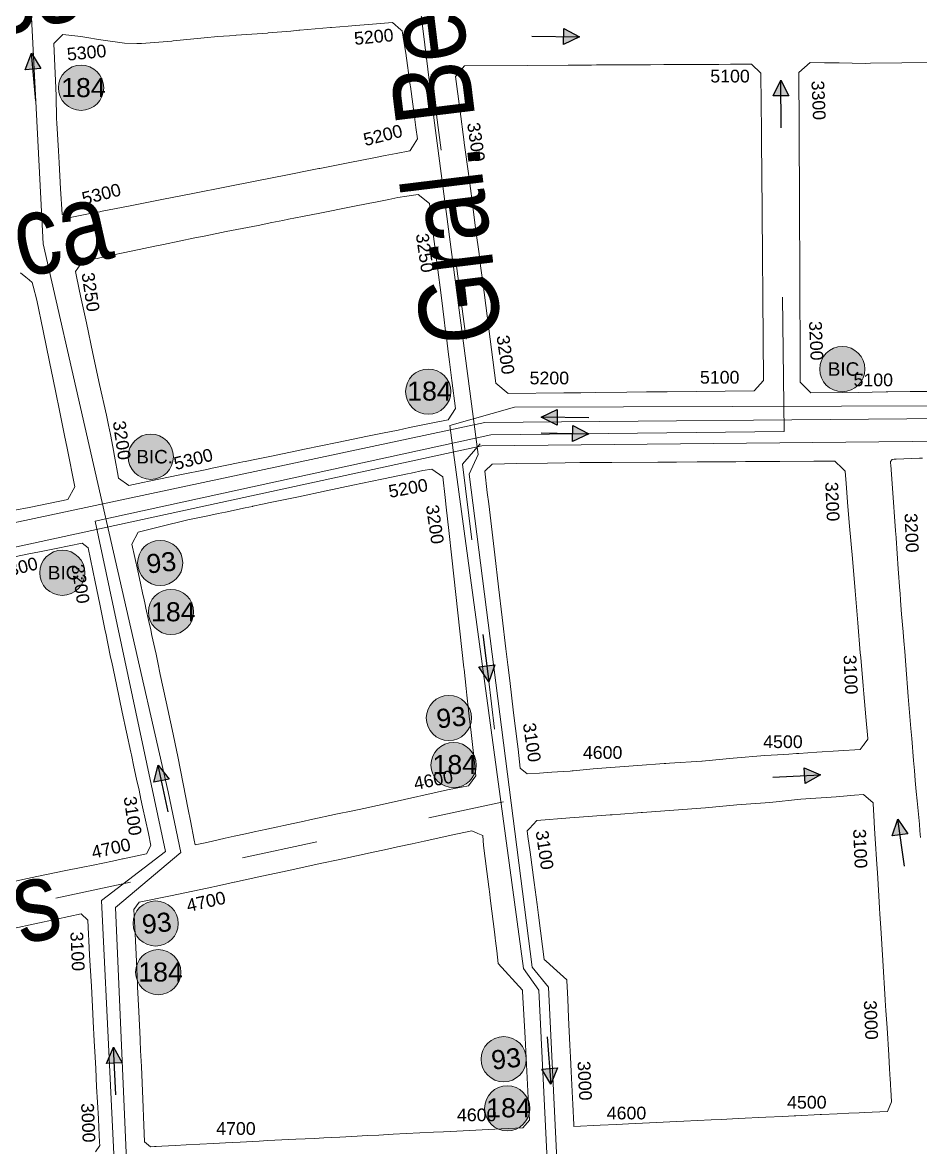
# Model space of a CAD drawing. Header units: millimetres. Extents: x 11558 to 23675, y 49449 to 61482.
# Drawn here: x 15975.8 to 16258.3, y 56756 to 57110 of the extents above; entities that cross this region are included whole.
import ezdxf

# ---------------------------------------------------------------- set-up
doc = ezdxf.new("R2010")
doc.units = ezdxf.units.MM
doc.linetypes.add('ACAD_ISO03W100', pattern=[30, 12, -18])
for name, color, linetype in [('0. plano base - nombres calles', 22, 'Continuous'), ('0. Plano Base - PLANO', 254, 'Continuous'), ('0. Plano base - sentido calles', 253, 'Continuous'), ('0.BARRIOS - DIVISIÓN', 12, 'ACAD_ISO03W100'), ('7. puesta en valor CC la lucila', 212, 'Continuous'), ('numeración', 7, 'Continuous')]:
    doc.layers.add(name, color=color, linetype=linetype)
for name, color, linetype, true_color in [('Linea 184 IDA', 7, 'Continuous', 0x3d3d3d), ('Linea 184 REGRESO', 7, 'Continuous', 0x18f75b), ('Linea 93 IDA', 7, 'Continuous', 0x0f8a48), ('Linea 93 VUELTA', 7, 'Continuous', 0xfecc66)]:
    doc.layers.add(name, color=color, linetype=linetype, true_color=true_color)
doc.layers.add('Linea Bicentenario Nueva', color=7, linetype='Continuous', true_color=0x0000cc, transparency=0.05)
doc.layers.get('7. puesta en valor CC la lucila').off()
doc.styles.get("Standard").update_dxf_attribs({"font": 'arial.ttf'})

# ---------------------------------------------------------------- blocks, each defined once
blk = doc.blocks.new('MANZANAS')
at = {"layer": '0. Plano Base - PLANO', "color": 0, "linetype": 'Continuous', "lineweight": 5}
for points in [[(5635312.64, 6179222.5), (5635308.73, 6179220.4), (5635307.48, 6179219.73), (5635306.61, 6179219.26), (5635300.45, 6179215.95), (5635300.01, 6179215.72), (5635292.17, 6179211.51), (5635279.08, 6179204.48), (5635277.92, 6179204.87), (5635274.58, 6179205.97), (5635270.5, 6179213.75), (5635270.33, 6179214.06), (5635269.32, 6179215.99), (5635269.04, 6179216.51), (5635266.52, 6179221.31), (5635265.93, 6179222.45), (5635264.95, 6179224.31), (5635264.92, 6179224.37), (5635264.72, 6179224.75), (5635262.3, 6179229.35), (5635260.08, 6179233.59), (5635257.89, 6179237.74), (5635257.75, 6179238.01), (5635255.91, 6179241.51), (5635251.79, 6179249.36), (5635251.75, 6179249.44), (5635246.76, 6179258.95), (5635246.33, 6179259.76), (5635244.47, 6179263.3), (5635244, 6179264.2), (5635242, 6179268.01), (5635239.21, 6179273.32), (5635237.29, 6179276.97), (5635229.28, 6179292.22), (5635230.93, 6179296.69), (5635234.99, 6179298.71), (5635239.1, 6179300.76), (5635246.43, 6179304.43), (5635247.89, 6179305.21), (5635256.56, 6179309.88), (5635264.84, 6179314.33)], [(5635374.23, 6179096.27), (5635373.09, 6179098.03), (5635372.01, 6179099.79), (5635367.93, 6179106.04), (5635366.28, 6179108.51), (5635364.5, 6179111.39), (5635362.79, 6179114.05), (5635361.07, 6179116.75), (5635357.4, 6179122.6), (5635355.73, 6179125.26), (5635350.34, 6179133.87), (5635345.09, 6179142.24), (5635342.78, 6179145.94), (5635341.02, 6179148.73), (5635339.53, 6179151.1), (5635339.47, 6179151.18), (5635336.54, 6179155.88), (5635334.26, 6179159.53), (5635333.04, 6179161.5), (5635332.66, 6179162.13), (5635329.01, 6179168.07), (5635323.95, 6179176.29), (5635323.85, 6179176.48), (5635322.71, 6179178.3), (5635315.7, 6179189.7), (5635311.85, 6179195.96), (5635311.56, 6179196.42), (5635311.25, 6179196.94), (5635311.47, 6179197.77), (5635311.96, 6179198.06), (5635312.48, 6179198.35), (5635318.89, 6179202.03), (5635319.7, 6179202.49)], [(5635041.06, 6179123.47), (5635043.15, 6179123.01), (5635044.42, 6179122.73), (5635045.73, 6179122.44), (5635046.55, 6179121.54), (5635049.55, 6179118.19), (5635055.77, 6179110.5), (5635062.04, 6179102.76), (5635065.61, 6179098.35), (5635068.2, 6179095.15), (5635071.87, 6179090.61), (5635074.56, 6179087.29), (5635076.91, 6179084.38), (5635079.47, 6179081.22), (5635087.29, 6179071.56), (5635087.11, 6179066.98), (5635080.34, 6179061.5), (5635077.46, 6179059.17), (5635073.93, 6179056.31)], [(5635076.55, 6179040), (5635083.72, 6179045.83), (5635086.78, 6179048.26), (5635089.7, 6179050.62), (5635090.96, 6179051.64), (5635097.47, 6179056.89), (5635099.86, 6179056.43), (5635106.76, 6179047.93), (5635111.23, 6179042.4), (5635116.64, 6179035.73), (5635117.11, 6179035.15), (5635119.19, 6179032.58), (5635121.96, 6179029.17), (5635122.97, 6179027.94), (5635127.53, 6179022.42), (5635133.19, 6179015.44), (5635141.34, 6179005.58), (5635141.94, 6179004.87), (5635144.39, 6179001.9), (5635146.92, 6178998.85), (5635149.18, 6178996.12), (5635151.04, 6178993.87), (5635152.56, 6178992.03), (5635158.06, 6178985.4), (5635160.55, 6178982.39), (5635160.51, 6178979.41), (5635154.71, 6178974.65), (5635154.53, 6178974.51), (5635152.03, 6178972.47), (5635147.22, 6178968.57), (5635144.65, 6178966.48), (5635139.98, 6178962.69), (5635133.18, 6178957.16), (5635126.63, 6178951.79)], [(5635134.14, 6178939.21), (5635144.84, 6178948.13), (5635150.96, 6178953.18), (5635153.74, 6178952.43), (5635159.31, 6178942.95), (5635161.06, 6178939.98), (5635164.32, 6178934.45), (5635168.7, 6178927), (5635169.94, 6178924.89), (5635173.07, 6178919.59), (5635175.64, 6178915.22), (5635177.47, 6178912.18), (5635180.39, 6178907.14), (5635182.87, 6178902.93), (5635185.51, 6178898.45), (5635186.9, 6178896.08), (5635189.22, 6178892.15), (5635189.77, 6178891.2), (5635189.46, 6178888.8)]]:
    blk.add_lwpolyline(points, dxfattribs=at)
for points in [[(5635210.16, 6179168.68), (5635194.66, 6179160.39), (5635189.68, 6179161.54), (5635171.44, 6179187.84), (5635168.47, 6179192.08), (5635166.27, 6179195.23), (5635162.09, 6179201.19), (5635156.66, 6179208.96), (5635152.05, 6179215.54), (5635146.07, 6179224.09), (5635145.97, 6179224.24), (5635139.86, 6179232.96), (5635134.01, 6179241.33), (5635134.89, 6179245.65), (5635152.55, 6179254.94), (5635163.82, 6179260.87), (5635166.7, 6179262.38), (5635170.29, 6179264.27), (5635171.71, 6179265.02), (5635175.57, 6179267.05), (5635176.28, 6179267.42), (5635177.98, 6179268.32), (5635179.21, 6179268.96), (5635179.31, 6179269.02), (5635186.75, 6179272.93), (5635190.42, 6179274.87), (5635193.46, 6179276.46), (5635194.51, 6179277.01), (5635194.64, 6179277.08), (5635195.03, 6179277.29), (5635201.46, 6179280.67), (5635201.99, 6179280.95), (5635205.77, 6179282.94), (5635208.95, 6179284.61), (5635209.88, 6179285.1), (5635214.81, 6179287.69), (5635218.75, 6179286.57), (5635223.27, 6179278.07), (5635225.16, 6179274.52), (5635225.36, 6179274.15), (5635226.15, 6179272.66), (5635227.76, 6179269.62), (5635229.24, 6179266.84), (5635233.32, 6179259.17), (5635264.12, 6179201.11), (5635262.92, 6179196.89), (5635238.84, 6179184.01), (5635233.33, 6179181.07), (5635233.05, 6179180.92), (5635227.58, 6179177.99), (5635218.9, 6179173.35), (5635214.85, 6179171.18), (5635214.28, 6179170.88)], [(5635051.43, 6179149.69), (5635046.47, 6179145.73), (5635044.13, 6179145.78), (5635040.03, 6179152.69), (5635035.87, 6179159.71), (5635033.92, 6179163), (5635029.47, 6179170.44), (5635028.67, 6179171.77), (5635025.38, 6179177.99), (5635024.06, 6179180.22), (5635021.78, 6179184.08), (5635017.05, 6179192.35), (5635018.25, 6179196.12), (5635023.59, 6179198.14), (5635025.4, 6179198.73), (5635028.92, 6179199.88), (5635030.38, 6179200.36), (5635036.77, 6179202.63), (5635040.24, 6179204.31), (5635041.08, 6179204.72), (5635041.55, 6179205.02), (5635049.68, 6179210.11), (5635050.01, 6179210.33), (5635058.21, 6179215.64), (5635061.88, 6179218.02), (5635066.5, 6179220.87), (5635066.74, 6179221.02), (5635075.2, 6179226.22), (5635075.37, 6179226.33), (5635081.45, 6179230.09), (5635083.56, 6179231.56), (5635083.77, 6179231.7), (5635092.01, 6179236.9), (5635092.28, 6179237.07), (5635096.73, 6179239.88), (5635098.62, 6179241.07), (5635102.2, 6179243.25), (5635108.6, 6179247.26), (5635111.99, 6179246.46), (5635112.46, 6179246.35), (5635114.86, 6179243.13), (5635116.71, 6179240.65), (5635122.54, 6179232.38), (5635122.84, 6179231.96), (5635128.36, 6179224.13), (5635130.3, 6179221.38), (5635132.39, 6179218.42), (5635132.3, 6179217.41), (5635132.13, 6179215.46), (5635132.01, 6179214.12), (5635132, 6179213.98), (5635128.6, 6179211.27), (5635125.8, 6179209.04), (5635122.98, 6179206.79), (5635116.97, 6179201.99), (5635109.47, 6179196), (5635109.17, 6179195.77), (5635107.53, 6179194.46), (5635101.34, 6179189.51), (5635093.67, 6179183.39), (5635085.66, 6179177.01), (5635078.02, 6179170.91), (5635069.85, 6179164.39), (5635061.95, 6179158.09), (5635054.48, 6179152.12), (5635054.27, 6179151.96)], [(5635105.57, 6179082.58), (5635102.15, 6179079.8), (5635098.14, 6179080.32), (5635097.05, 6179081.75), (5635094.6, 6179084.89), (5635092.04, 6179088.21), (5635089.64, 6179091.28), (5635087.67, 6179093.65), (5635085.65, 6179096.17), (5635079.31, 6179103.68), (5635072.98, 6179111.36), (5635066.68, 6179119), (5635061.79, 6179124.94), (5635060.19, 6179126.87), (5635056.15, 6179131.78), (5635056.67, 6179135.57), (5635059.23, 6179137.68), (5635060.31, 6179138.56), (5635062.05, 6179139.99), (5635063.19, 6179140.93), (5635066.4, 6179143.56), (5635069.16, 6179145.84), (5635074.64, 6179150.33), (5635076.81, 6179152.11), (5635084.63, 6179158.47), (5635086.97, 6179160.34), (5635091.32, 6179163.82), (5635092.5, 6179164.77), (5635097.83, 6179169.03), (5635100.45, 6179171.13), (5635103.94, 6179173.93), (5635106.63, 6179176.08), (5635108.05, 6179177.22), (5635111.58, 6179180.04), (5635115.92, 6179183.52), (5635123.73, 6179189.77), (5635128.47, 6179193.57), (5635129.84, 6179194.66), (5635133.17, 6179197.33), (5635135.49, 6179199.19), (5635137.79, 6179200.89), (5635140.65, 6179203.01), (5635145.1, 6179202.1), (5635149.22, 6179196.16), (5635154.75, 6179188.18), (5635155.72, 6179186.77), (5635160.31, 6179180.15), (5635162.16, 6179177.47), (5635166.15, 6179171.71), (5635167.68, 6179169.5), (5635169.78, 6179166.46), (5635171.93, 6179163.36), (5635173.69, 6179160.81), (5635175.61, 6179158.04), (5635177.07, 6179155.93), (5635182.16, 6179148.58), (5635181.77, 6179144.46), (5635177.09, 6179140.66), (5635172.1, 6179136.61), (5635169.25, 6179134.29), (5635165.32, 6179131.1), (5635161.63, 6179128.11), (5635154.05, 6179121.95), (5635145.95, 6179115.37), (5635143.59, 6179113.45), (5635137.71, 6179108.68), (5635137.26, 6179108.32), (5635133.91, 6179105.59), (5635131.09, 6179103.3), (5635130.56, 6179102.87), (5635129.8, 6179102.25), (5635122.88, 6179096.64), (5635121.56, 6179095.56), (5635114.8, 6179090.07), (5635107.17, 6179083.87)], [(5635258.53, 6179059), (5635255.21, 6179056.99), (5635252.4, 6179057.61), (5635249.04, 6179062.53), (5635248.15, 6179063.84), (5635242.53, 6179072.09), (5635236.76, 6179080.56), (5635233.98, 6179084.63), (5635231.11, 6179088.83), (5635225.51, 6179097.04), (5635220.07, 6179105.03), (5635214.33, 6179113.46), (5635205.26, 6179126.77), (5635203.19, 6179129.8), (5635199.39, 6179135.38), (5635200.43, 6179138.42), (5635207.3, 6179142.14), (5635215.78, 6179146.73), (5635220.62, 6179149.35), (5635224.76, 6179151.55), (5635233.6, 6179156.23), (5635246.45, 6179163), (5635251.59, 6179165.71), (5635257.32, 6179168.73), (5635260.04, 6179170.16), (5635268.17, 6179174.44), (5635270.78, 6179175.82), (5635276.06, 6179178.6), (5635280.33, 6179180.85), (5635289.86, 6179185.87), (5635295.7, 6179188.95), (5635298.87, 6179187.96), (5635299.98, 6179187.61), (5635302.06, 6179184.32), (5635305.95, 6179178.15), (5635309.23, 6179172.95), (5635314.71, 6179164.27), (5635320.11, 6179155.68), (5635325.55, 6179147.1), (5635330.61, 6179139.09), (5635331.41, 6179137.82), (5635336.17, 6179130.26), (5635337.52, 6179128.15), (5635341.46, 6179122.02), (5635345.17, 6179116.27), (5635345.25, 6179116.15), (5635345.23, 6179116.05), (5635344.92, 6179114.18), (5635344.85, 6179113.77), (5635344.82, 6179113.6), (5635344.57, 6179112.09), (5635332.92, 6179105.05), (5635328.05, 6179102.1), (5635327.4, 6179101.72), (5635325.35, 6179100.47), (5635323.98, 6179099.65), (5635318.86, 6179096.55), (5635310.4, 6179091.24), (5635302.12, 6179085.93), (5635302.03, 6179085.87), (5635293.4, 6179080.62), (5635292.34, 6179079.97), (5635291.94, 6179079.72), (5635284.9, 6179075.35), (5635276.35, 6179070.1), (5635272.85, 6179067.91), (5635267.52, 6179064.48), (5635267.29, 6179064.34), (5635266.8, 6179064.03), (5635264.83, 6179062.84), (5635261.81, 6179061)], [(5635175.66, 6178991.39), (5635172.82, 6178989), (5635171.84, 6178990.23), (5635168, 6178995.03), (5635165.72, 6178997.89), (5635160.57, 6179004.33), (5635155.1, 6179011.19), (5635149.66, 6179017.85), (5635143.87, 6179024.76), (5635138.3, 6179031.48), (5635135.87, 6179034.51), (5635134.23, 6179036.56), (5635133.05, 6179037.97), (5635130.35, 6179041.19), (5635129.16, 6179042.61), (5635127.45, 6179044.66), (5635124.66, 6179048), (5635123.97, 6179048.83), (5635122.65, 6179050.41), (5635121.91, 6179051.31), (5635119.56, 6179054.13), (5635117.01, 6179057.19), (5635111.46, 6179063.81), (5635111.48, 6179068.09), (5635116.65, 6179072.63), (5635123.63, 6179078.7), (5635128.54, 6179082.72), (5635131.11, 6179084.82), (5635132.93, 6179086.32), (5635137.85, 6179090.35), (5635139.64, 6179091.81), (5635139.79, 6179091.94), (5635142.16, 6179093.88), (5635144.08, 6179095.45), (5635150.66, 6179100.85), (5635151.13, 6179101.23), (5635157.96, 6179106.82), (5635164.65, 6179112.31), (5635171.83, 6179118.19), (5635172.28, 6179118.56), (5635178.2, 6179123.41), (5635179.14, 6179124.18), (5635182.03, 6179126.55), (5635184.37, 6179128.21), (5635188.52, 6179127.67), (5635192.14, 6179122.25), (5635193.82, 6179119.75), (5635197.94, 6179113.59), (5635202.78, 6179106.35), (5635212.42, 6179091.94), (5635222.12, 6179077.44), (5635222.39, 6179077.03), (5635225.79, 6179071.96), (5635226.97, 6179070.19), (5635229.52, 6179066.38), (5635229.62, 6179066.23), (5635231.64, 6179063.21), (5635233.01, 6179061.16), (5635235.64, 6179057.24), (5635237.23, 6179054.85), (5635237.72, 6179054.12), (5635241.12, 6179049.04), (5635240.53, 6179045.16), (5635235.23, 6179040.92), (5635221.35, 6179029.27), (5635214.59, 6179023.67), (5635211.87, 6179021.43), (5635211.4, 6179021.04), (5635208.07, 6179018.29), (5635201.16, 6179012.61), (5635199.76, 6179011.45), (5635194.68, 6179007.27), (5635193.22, 6179006.06), (5635190.5, 6179003.82), (5635187.34, 6179001.2), (5635185.18, 6178999.38), (5635182.46, 6178997.1), (5635180.21, 6178995.21)], [(5635326.51, 6178969.5), (5635319.36, 6178965.29), (5635319.1, 6178965.74), (5635315.85, 6178971.32), (5635314.86, 6178973.02), (5635310.67, 6178980.22), (5635308.37, 6178984.17), (5635306.47, 6178987.42), (5635302.11, 6178994.93), (5635299.18, 6178999.97), (5635297.2, 6179003.36), (5635296.28, 6179004.95), (5635296.12, 6179005.22), (5635292.08, 6179006.25), (5635287.64, 6179007.37), (5635286.85, 6179007.58), (5635284.48, 6179011.04), (5635278.81, 6179019.14), (5635276.89, 6179021.88), (5635272.83, 6179027.67), (5635267.31, 6179035.55), (5635264.48, 6179039.55), (5635263.43, 6179041.04), (5635263.71, 6179042.09), (5635264.57, 6179045.38), (5635273.43, 6179050.85), (5635276, 6179052.44), (5635284.29, 6179057.58), (5635284.78, 6179057.88), (5635287.03, 6179059.27), (5635291.61, 6179062.1), (5635292.62, 6179062.73), (5635293, 6179062.97), (5635301.4, 6179068.16), (5635309.84, 6179073.38), (5635318.21, 6179078.72), (5635327.07, 6179084.19), (5635335.3, 6179089.59), (5635344.7, 6179095.4), (5635347.65, 6179097.23), (5635349.68, 6179098.49), (5635352.03, 6179099.94), (5635355.92, 6179099.04), (5635356.07, 6179098.78), (5635357.98, 6179095.61), (5635360.06, 6179092.15), (5635361.74, 6179089.36), (5635365.88, 6179082.46), (5635367.28, 6179080.14), (5635371.04, 6179073.88), (5635373.04, 6179070.57), (5635373.98, 6179069), (5635376.21, 6179065.28), (5635381.54, 6179056.41), (5635387.92, 6179045.81), (5635388.9, 6179044.18), (5635389.63, 6179042.97), (5635392.49, 6179038.2), (5635396.89, 6179030.89), (5635399.13, 6179027.17), (5635400.85, 6179024.29), (5635401.47, 6179023.26), (5635401.82, 6179022.69), (5635402.51, 6179021.55), (5635404.49, 6179018.25), (5635404.75, 6179014.97), (5635398.48, 6179011.32), (5635397.02, 6179010.48), (5635394.23, 6179008.85), (5635391.07, 6179007.01), (5635386.75, 6179004.5), (5635386.45, 6179004.33), (5635379.77, 6179000.44), (5635379.36, 6179000.2), (5635376.2, 6178998.36), (5635371.64, 6178995.7), (5635364.07, 6178991.3), (5635359.43, 6178988.6), (5635356.71, 6178987.02), (5635349.29, 6178982.73), (5635347.31, 6178981.55), (5635341.89, 6178978.4), (5635334.26, 6178973.96), (5635331, 6178972.06)], [(5635205.24, 6178898.89), (5635204.09, 6178898.21), (5635201.75, 6178898.77), (5635197.85, 6178905.52), (5635196.34, 6178908.13), (5635195.06, 6178910.35), (5635189.92, 6178919.33), (5635187.38, 6178923.63), (5635185.77, 6178926.42), (5635185.57, 6178926.76), (5635181.2, 6178934.28), (5635177.35, 6178940.97), (5635176.84, 6178941.96), (5635172.18, 6178949.83), (5635170.04, 6178953.49), (5635167.92, 6178957.13), (5635165.03, 6178962.09), (5635165.43, 6178964.89), (5635173.32, 6178971.15), (5635182.44, 6178978.71), (5635185.47, 6178981.22), (5635189.06, 6178984.2), (5635189.17, 6178984.29), (5635195.96, 6178989.92), (5635202.62, 6178995.44), (5635209.63, 6179001.25), (5635215.98, 6179006.52), (5635222.82, 6179012.19), (5635227.05, 6179015.69), (5635229.53, 6179017.75), (5635233.24, 6179020.82), (5635236.16, 6179023.24), (5635240.33, 6179026.7), (5635242.85, 6179028.79), (5635247.97, 6179033.03), (5635248.81, 6179033.11), (5635250.07, 6179033.22), (5635251.76, 6179033.37), (5635253.42, 6179030.65), (5635258.1, 6179023.84), (5635260.86, 6179019.84), (5635262.17, 6179017.93), (5635262.86, 6179016.93), (5635269.44, 6179007.37), (5635270.08, 6179006.44), (5635270.53, 6179005.79), (5635272.33, 6179003.17), (5635274.63, 6178999.83), (5635285.3, 6178995.87), (5635285.46, 6178995.58), (5635292.85, 6178983), (5635302.48, 6178966.63), (5635302.57, 6178966.48), (5635304.97, 6178962.38), (5635306.02, 6178960.59), (5635305.26, 6178957.53), (5635299.43, 6178954.11), (5635294.21, 6178951.05), (5635287.4, 6178947.05), (5635283.73, 6178944.9), (5635281.03, 6178943.32), (5635273.58, 6178938.95), (5635270.08, 6178936.9), (5635266.19, 6178934.62), (5635263.07, 6178932.79), (5635258.81, 6178930.29), (5635255.54, 6178928.38), (5635251.21, 6178925.84), (5635248.68, 6178924.35), (5635243.63, 6178921.39), (5635236, 6178916.94), (5635233.68, 6178915.56), (5635228.48, 6178912.51), (5635224.47, 6178910.16), (5635221.27, 6178908.29), (5635213.79, 6178903.9), (5635210.8, 6178902.15), (5635207.22, 6178900.05), (5635205.64, 6178899.12)]]:
    blk.add_lwpolyline(points, close=True, dxfattribs=at)
blk = doc.blocks.new('93 ida')
at = {"layer": 'Linea 93 IDA', "lineweight": 211, "true_color": 0xededed}
h = blk.add_hatch(color=7, dxfattribs=at)
h.dxf.hatch_style = 1
edge = h.paths.add_edge_path()
edge.add_arc((0, 0), 7.11, 0, 360)
at = {"layer": 'Linea 93 IDA', "lineweight": 9}
blk.add_circle((0, 0), 7.11, dxfattribs=at)
at = {"layer": 'Linea 93 IDA', "lineweight": 15, "insert": (-4.61, 2.59), "char_height": 6, "attachment_point": 1, "rotation": 6.4788}
blk.add_mtext_dynamic_manual_height_columns('93', width=16.4579, gutter_width=12.5, heights=[0], dxfattribs=at)
blk = doc.blocks.new('93 vuelta')
at = {"layer": 'Linea 93 VUELTA', "lineweight": 211, "true_color": 0xededed}
h = blk.add_hatch(color=7, dxfattribs=at)
h.dxf.hatch_style = 1
edge = h.paths.add_edge_path()
edge.add_arc((0, 0), 7.11, 0, 360)
at = {"layer": 'Linea 93 VUELTA', "color": 31, "lineweight": 9, "true_color": 0xfecc66}
blk.add_circle((0, 0), 7.11, dxfattribs=at)
at = {"layer": 'Linea 93 VUELTA', "color": 31, "lineweight": 15, "true_color": 0xfecc66, "insert": (-4.23, 2.64), "char_height": 6, "attachment_point": 1, "rotation": 6.4788}
blk.add_mtext_dynamic_manual_height_columns('93', width=16.4579, gutter_width=12.5, heights=[0], dxfattribs=at)
blk = doc.blocks.new('184 ida')
at = {"layer": 'Linea 184 IDA', "lineweight": 211, "true_color": 0xededed}
h = blk.add_hatch(color=7, dxfattribs=at)
h.dxf.hatch_style = 1
edge = h.paths.add_edge_path()
edge.add_arc((0, 0), 7.11, 0, 360)
at = {"layer": 'Linea 184 IDA', "lineweight": 9}
blk.add_circle((0, 0), 7.11, dxfattribs=at)
at = {"layer": 'Linea 184 IDA', "lineweight": 15, "insert": (-6.6, 3.17), "char_height": 6, "attachment_point": 1}
blk.add_mtext_dynamic_manual_height_columns('184', width=16.4579, gutter_width=12.5, heights=[0], dxfattribs=at)
blk = doc.blocks.new('184 vuelta')
at = {"layer": 'Linea 184 REGRESO', "lineweight": 211, "true_color": 0xededed}
h = blk.add_hatch(color=7, dxfattribs=at)
h.dxf.hatch_style = 1
edge = h.paths.add_edge_path()
edge.add_arc((0, 0), 7.11, 0, 360)
at = {"layer": 'Linea 184 REGRESO', "lineweight": 9}
blk.add_circle((0, 0), 7.11, dxfattribs=at)
at = {"layer": 'Linea 184 REGRESO', "lineweight": 15, "insert": (-6.26, 3.05), "char_height": 6, "attachment_point": 1}
blk.add_mtext_dynamic_manual_height_columns('184', width=16.4579, gutter_width=12.5, heights=[0], dxfattribs=at)
blk = doc.blocks.new('bic. nueva fucsia')
at = {"layer": 'Linea Bicentenario Nueva', "lineweight": 211, "true_color": 0xededed}
h = blk.add_hatch(color=7, dxfattribs=at)
h.dxf.hatch_style = 1
edge = h.paths.add_edge_path()
edge.add_arc((0, 0), 7.11, 0, 360)
at = {"layer": 'Linea Bicentenario Nueva', "color": 230, "lineweight": 9, "true_color": 0xea348c}
blk.add_circle((0, 0), 7.11, dxfattribs=at)
at = {"layer": 'Linea Bicentenario Nueva', "color": 230, "lineweight": 15, "true_color": 0xea348c, "insert": (-4.55, 2.15), "char_height": 4.25, "attachment_point": 1}
blk.add_mtext_dynamic_manual_height_columns('BIC.', width=16.4579, gutter_width=12.5, heights=[0], dxfattribs=at)
blk = doc.blocks.new('bic. nueva verde')
at = {"layer": 'Linea Bicentenario Nueva', "lineweight": 211, "true_color": 0xededed}
h = blk.add_hatch(color=7, dxfattribs=at)
h.dxf.hatch_style = 1
edge = h.paths.add_edge_path()
edge.add_arc((0, 0), 7.11, 0, 360)
at = {"layer": 'Linea Bicentenario Nueva', "color": 62, "lineweight": 9, "true_color": 0xa2c01b}
blk.add_circle((0, 0), 7.11, dxfattribs=at)
at = {"layer": 'Linea Bicentenario Nueva', "color": 62, "lineweight": 15, "true_color": 0xa2c01b, "insert": (-4.55, 2.15), "char_height": 4.25, "attachment_point": 1}
blk.add_mtext_dynamic_manual_height_columns('BIC.', width=16.4579, gutter_width=12.5, heights=[0], dxfattribs=at)

msp = doc.modelspace()

# ---------------------------------------------------------------- hatches: boundary and pattern name
at = {"layer": '0. Plano base - sentido calles', "linetype": 'Continuous', "lineweight": 25, "ltscale": 2, "true_color": 0x1a1a1a}
h = msp.add_hatch(color=250, dxfattribs=at)
h.dxf.hatch_style = 1
h.paths.add_polyline_path([(16151.09, 57105.53), (16146.13, 57108.1), (16146.09, 57105.6)])
h.paths.add_polyline_path([(16151.09, 57105.53), (16146.09, 57105.6), (16146.06, 57103.1)])
h = msp.add_hatch(color=250, dxfattribs=at)
h.dxf.hatch_style = 1
h.paths.add_polyline_path([(15978.67, 57100.34), (15976.63, 57095.14), (15979.12, 57095.36)])
h.paths.add_polyline_path([(15978.67, 57100.34), (15979.12, 57095.36), (15981.61, 57095.59)])
h = msp.add_hatch(color=250, dxfattribs=at)
h.dxf.hatch_style = 1
h.paths.add_polyline_path([(16214.4, 57091.92), (16211.93, 57086.9), (16214.43, 57086.92)])
h.paths.add_polyline_path([(16214.4, 57091.92), (16214.43, 57086.92), (16216.93, 57086.93)])
h = msp.add_hatch(color=250, dxfattribs=at)
h.dxf.hatch_style = 1
h.paths.add_polyline_path([(16139.02, 56985.84), (16143.98, 56983.25), (16144.02, 56985.75)])
h.paths.add_polyline_path([(16139.02, 56985.84), (16144.02, 56985.75), (16144.06, 56988.25)])
h = msp.add_hatch(color=250, dxfattribs=at)
h.dxf.hatch_style = 1
h.paths.add_polyline_path([(16153.94, 56980.59), (16148.98, 56983.17), (16148.94, 56980.67)])
h.paths.add_polyline_path([(16153.94, 56980.59), (16148.94, 56980.67), (16148.9, 56978.17)])
h = msp.add_hatch(color=250, dxfattribs=at)
h.dxf.hatch_style = 1
h.paths.add_polyline_path([(16122.5, 56902.56), (16124.38, 56907.83), (16121.9, 56907.52)])
h.paths.add_polyline_path([(16122.5, 56902.56), (16121.9, 56907.52), (16119.41, 56907.22)])
h = msp.add_hatch(color=250, dxfattribs=at)
h.dxf.hatch_style = 1
h.paths.add_polyline_path([(16018.54, 56876.32), (16017.11, 56870.92), (16019.56, 56871.43)])
h.paths.add_polyline_path([(16018.54, 56876.32), (16019.56, 56871.43), (16022.01, 56871.94)])
h = msp.add_hatch(color=250, dxfattribs=at)
h.dxf.hatch_style = 1
h.paths.add_polyline_path([(16226.88, 56873.26), (16221.76, 56875.5), (16221.88, 56873)])
h.paths.add_polyline_path([(16226.88, 56873.26), (16221.88, 56873), (16222.01, 56870.51)])
h = msp.add_hatch(color=250, dxfattribs=at)
h.dxf.hatch_style = 1
h.paths.add_polyline_path([(16251.24, 56859.34), (16249.43, 56854.05), (16251.9, 56854.38)])
h.paths.add_polyline_path([(16251.24, 56859.34), (16251.9, 56854.38), (16254.38, 56854.72)])
h = msp.add_hatch(color=250, dxfattribs=at)
h.dxf.hatch_style = 1
h.paths.add_polyline_path([(16004.49, 56787.54), (16002.21, 56782.43), (16004.71, 56782.54)])
h.paths.add_polyline_path([(16004.49, 56787.54), (16004.71, 56782.54), (16007.2, 56782.65)])
h = msp.add_hatch(color=250, dxfattribs=at)
h.dxf.hatch_style = 1
h.paths.add_polyline_path([(16142.02, 56775.87), (16144.14, 56781.05), (16141.64, 56780.86)])
h.paths.add_polyline_path([(16142.02, 56775.87), (16141.64, 56780.86), (16139.15, 56780.67)])
at = {"layer": 'Linea Bicentenario Nueva', "lineweight": 15, "true_color": 0xa2c01b}
h = msp.add_hatch(dxfattribs=at)
h.set_pattern_fill('AR-HBONE', color=62)
h.set_pattern_definition([(45, (1387.38, 3688.77), (1e-14, 143.6841), [304.8, -101.6]), (135, (1459.22, 3760.61), (1e-14, 143.6841), [304.8, -101.6])])
h.paths.add_polyline_path([(16228.22, 56998.56, 1), (16236.58, 56998.56, 1)])
h.paths.add_polyline_path([(16228.84, 56995.92), (16236.88, 56995.92), (16236.88, 57001.07), (16228.84, 57001.07)], flags=9)
h = msp.add_hatch(dxfattribs=at)
h.set_pattern_fill('AR-HBONE', color=62)
h.set_pattern_definition([(45, (1171.58, 3661.82), (1e-14, 143.6841), [304.8, -101.6]), (135, (1243.42, 3733.66), (1e-14, 143.6841), [304.8, -101.6])])
h.paths.add_polyline_path([(16012.42, 56971.61, 1), (16020.79, 56971.61, 1)])
h.paths.add_polyline_path([(16013.04, 56968.97), (16021.09, 56968.97), (16021.09, 56974.12), (16013.04, 56974.12)], flags=9)
at = {"layer": 'Linea Bicentenario Nueva', "lineweight": 15, "true_color": 0xea348c}
h = msp.add_hatch(dxfattribs=at)
h.set_pattern_fill('AR-HBONE', color=230)
h.set_pattern_definition([(45, (1141.55, 3629.79), (1e-14, 143.6841), [304.8, -101.6]), (135, (1213.4, 3701.63), (1e-14, 143.6841), [304.8, -101.6])])
h.paths.add_polyline_path([(15982.39, 56939.58, 1), (15990.76, 56939.58, 1)])
h.paths.add_polyline_path([(15983.02, 56936.94), (15991.06, 56936.94), (15991.06, 56942.09), (15983.02, 56942.09)], flags=9)

# ---------------------------------------------------------------- linework, layer by layer
at = {"layer": '0. Plano base - sentido calles', "color": 250, "linetype": 'Continuous', "lineweight": 25, "ltscale": 2, "true_color": 0x1a1a1a}
for points in [[(16136.1, 57105.73), (16151.09, 57105.53), (16146.06, 57103.1), (16146.13, 57108.1), (16151.09, 57105.53)], [(15980.03, 57085.41), (15978.67, 57100.34), (15981.61, 57095.59), (15976.63, 57095.14), (15978.67, 57100.34)], [(16214.49, 57076.92), (16214.4, 57091.92), (16216.93, 57086.93), (16211.93, 57086.9), (16214.4, 57091.92)], [(16154.02, 56985.59), (16139.02, 56985.84), (16144.06, 56988.25), (16143.98, 56983.25), (16139.02, 56985.84)], [(16138.94, 56980.84), (16153.94, 56980.59), (16148.9, 56978.17), (16148.98, 56983.17), (16153.94, 56980.59)], [(16120.69, 56917.45), (16122.5, 56902.56), (16119.41, 56907.22), (16124.38, 56907.83), (16122.5, 56902.56)], [(16021.61, 56861.64), (16018.54, 56876.32), (16022.01, 56871.94), (16017.11, 56870.92), (16018.54, 56876.32)], [(16211.9, 56872.5), (16226.88, 56873.26), (16222.01, 56870.51), (16221.76, 56875.5), (16226.88, 56873.26)], [(16253.24, 56844.47), (16251.24, 56859.34), (16254.38, 56854.72), (16249.43, 56854.05), (16251.24, 56859.34)], [(16140.9, 56790.83), (16142.02, 56775.87), (16139.15, 56780.67), (16144.14, 56781.05), (16142.02, 56775.87)], [(16005.14, 56772.55), (16004.49, 56787.54), (16007.2, 56782.65), (16002.21, 56782.43), (16004.49, 56787.54)]]:
    msp.add_lwpolyline(points, dxfattribs=at)
at = {"layer": '0.BARRIOS - DIVISIÓN', "color": 14, "lineweight": 18, "ltscale": 2}
msp.add_lwpolyline([(16418.59, 58130.89), (16249.98, 58111.94), (16083.83, 58079.19), (15820.55, 58019.73), (15876.26, 57767.08), (15937.04, 57702.15), (16048.38, 57371.67), (16080.77, 57272.05), (16119.78, 56977.46), (16114.28, 56971.06), (16127.11, 56864.76), (15822.26, 56799.18), (15619.96, 56789.72), (15441.36, 56374.38), (15242.07, 56442.67), (14737.19, 56476.17), (14744.95, 56558.25), (14680.7, 56781.83), (14379.79, 56701.5), (14354.72, 56697.3), (14314.52, 56710.66), (13967.63, 56603.49), (14252.98, 55490.76)], dxfattribs=at)
at = {"layer": 'Linea 184 IDA', "lineweight": 15}
msp.add_lwpolyline([(14705.17, 57874.49), (15018.24, 57975.6), (15058.85, 57852.6), (15161.98, 57443.24), (15219.59, 57214.96), (15366.93, 57263.32), (15686.48, 57305.76), (15706.37, 57299.87), (16046.77, 57374.89), (16080.99, 57276.67), (16105.2, 57080), (16119.18, 56974.07), (16116.39, 56967.87), (16136.18, 56812.73), (16141.27, 56806.43), (16149.62, 56634.99), (16159.45, 56433.19), (16167.43, 56292.97), (16173.21, 56171.85), (16183.34, 55950.21), (16313.49, 55955.43), (16755.4, 55974.11)], dxfattribs=at)
at = {"layer": 'Linea 184 REGRESO', "lineweight": 15}
msp.add_lwpolyline([(16761.14, 56278.85), (16282.56, 56253.46), (16282.56, 56253.46), (16037.66, 56241.91), (16033.8, 56253.87), (16033.8, 56253.87), (16023.96, 56444.45), (16018.97, 56549.68), (16012.24, 56667.58), (16005.11, 56831.54), (16025.67, 56848.78), (16021.61, 56867.93), (15982.29, 57040.31), (15978.15, 57121.85)], dxfattribs=at)
at = {"layer": 'Linea 93 IDA', "lineweight": 15}
msp.add_lwpolyline([(16740.11, 56386.86), (16024.3, 56348.4), (16000.67, 56833.69), (16020.84, 56849.16), (15998.66, 56953.06), (16123.14, 56980.26), (16215.4, 56981.28), (16214.93, 57023.6)], dxfattribs=at)
at = {"layer": 'Linea 93 VUELTA', "color": 31, "lineweight": 15, "true_color": 0xfecc66}
msp.add_lwpolyline([(16267.75, 56989.33), (16130.57, 56989.01), (16110.27, 56983.17), (16133.41, 56812.3), (16138.24, 56805.46), (16180.51, 55942.88), (16293.67, 55946.62), (16479.43, 55955.26), (16700.27, 55964.16)], dxfattribs=at)
at = {"layer": 'Linea Bicentenario Nueva', "color": 230, "lineweight": 15, "true_color": 0xea348c}
msp.add_lwpolyline([(15478.06, 55091.64), (15472.14, 55308.43), (15221.74, 55300.15), (15300.84, 56240.68), (15379.93, 56218.95), (15509.99, 56529.49), (15625.21, 56789.97), (15673.75, 56879.78), (16120.31, 56976.8), (16671.38, 56982.43), (16641.58, 57214.43), (16613.47, 57444.51), (17468.31, 57451.7), (17899.55, 57452.47), (18001.88, 57453.3), (18290.15, 57456.57), (19863.73, 57471.64), (19819.9, 57016.86)], dxfattribs=at)
at = {"layer": 'Linea Bicentenario Nueva', "color": 62, "lineweight": 15, "true_color": 0xa2c01b}
msp.add_lwpolyline([(19819.9, 57016.86), (16121.28, 56984.13), (15670.04, 56887.97), (15613.8, 56792.68), (15366.73, 56219), (15381.35, 56214.88), (15489.61, 56218.92), (15501.1, 55912.69), (15523.64, 55303.29), (15464.79, 55301.52), (15471.57, 55091.39)], dxfattribs=at)

# ---------------------------------------------------------------- block references
at = {"layer": '0. Plano Base - PLANO', "color": 28, "lineweight": 5, "true_color": 0x0d0d0d, "rotation": 332.5463477508169}
msp.add_blockref('MANZANAS', (-7833237.48, -2828296.13), dxfattribs=at)
at = {"layer": '7. puesta en valor CC la lucila', "color": 250, "lineweight": 30, "rotation": 332.5463477508169}
msp.add_blockref('MANZANAS', (-7833237.48, -2828296.13), dxfattribs=at)
at = {"layer": 'Linea 184 IDA', "lineweight": 15}
for p in [(16103.46, 56993.85), (16111.43, 56876.31), (16128.32, 56768.29)]:
    msp.add_blockref('184 ida', p, dxfattribs=at)
at = {"layer": 'Linea 184 REGRESO', "lineweight": 15}
for p in [(15994.25, 57089.48), (16022.54, 56924.52), (16018.52, 56811.15)]:
    msp.add_blockref('184 vuelta', p, dxfattribs=at)
at = {"layer": 'Linea 93 IDA', "lineweight": 15}
for p in [(16019.14, 56939.94), (16017.71, 56826.47)]:
    msp.add_blockref('93 ida', p, dxfattribs=at)
at = {"layer": 'Linea 93 VUELTA', "lineweight": 15}
for p in [(16109.96, 56891.14), (16127.2, 56783.75)]:
    msp.add_blockref('93 vuelta', p, dxfattribs=at)
at = {"layer": 'Linea Bicentenario Nueva', "lineweight": 15}
for name, p in [('bic. nueva verde', (16233.72, 57000.93)), ('bic. nueva verde', (16016.18, 56973.35)), ('bic. nueva fucsia', (15988.35, 56936.85))]:
    msp.add_blockref(name, p, dxfattribs=at)

# ---------------------------------------------------------------- texts
at = {"layer": '0. plano base - nombres calles', "color": 250, "lineweight": 15, "true_color": 0x1a1a1a, "char_height": 25, "attachment_point": 1}
for s, insert, rotation in [('{\\fArial Narrow|b0|i0|c0|p34;Gral. Belgrano}', (16102.04, 57007.39), 96.9961), ('{\\fArial Narrow|b0|i0|c0|p34;Francisco Borges}', (15772.59, 57087.46), 12.6056), ('{\\fArial Narrow|b0|i0|c0|p34;Esteban de Luca}', (15789.97, 57013.63), 12.6056), ('{\\fArial Narrow|b0|i0|c0|p34;Albarellos}', (15861.2, 56820.89), 12.1199)]:
    msp.add_mtext_dynamic_manual_height_columns(s, width=329.255, gutter_width=12.5, heights=[0], dxfattribs=dict(at, insert=insert, rotation=rotation))
at = {"layer": 'numeración', "color": 251, "true_color": 0x606162, "char_height": 4, "attachment_point": 1}
for s, insert, rotation in [('5200', (16079.95, 57106.94), 5.6321), ('5300', (15989.6, 57101.96), 5.6321), ('\\pt12;3300', (16228, 57091.82), 272.4527), ('5200', (16082.68, 57074.98), 14.2918), ('\\pt12;3300', (16119.62, 57078.85), 278.3513), ('5300', (15994.11, 57056.46), 14.2918), ('\\pt12;3250', (16103.49, 57043.95), 278.3513), ('\\pt12;3250', (15998.35, 57031.63), 278.3513), ('\\pt12;3200', (16227.24, 57016.15), 272.4527), ('\\pt12;3200', (16128.88, 57011.89), 278.3513), ('\\pt12;3200', (16008.16, 56984.97), 278.3513), ('5300', (16023.03, 56973.02), 14.2918), ('5200', (16090.66, 56964.33), 10.3297), ('\\pt12;3200', (16232.35, 56965.54), 272.4527), ('\\pt12;3200', (16106.66, 56958.52), 278.3513), ('\\pt12;3200', (16257.28, 56955.71), 272.4527), ('5300', (15967.96, 56938.82), 14.2918), ('\\pt12;3200', (15995.18, 56939.78), 278.3513), ('\\pt12;3100', (16238.1, 56911.08), 272.4527), ('\\pt12;3100', (16137.18, 56889.9), 278.3513), ('4600', (16098.59, 56872.43), 10.9589), ('\\pt12;3100', (16011.58, 56866.78), 278.3513), ('4700', (15997.16, 56850.72), 12.7315), ('\\pt12;3100', (16141.18, 56856.03), 278.3513), ('\\pt12;3100', (16241.12, 56856.33), 272.4527), ('4700', (16027.05, 56833.96), 12.7315), ('\\pt12;3100', (15994.88, 56823.99), 272.4527), ('\\pt12;3000', (16244.48, 56802.39), 272.4527), ('\\pt12;3000', (16154.4, 56783.27), 272.7007), ('\\pt12;3000', (15998.25, 56770.05), 272.4527)]:
    msp.add_mtext_dynamic_manual_height_columns(s, width=16.0314, gutter_width=12.5, heights=[0], dxfattribs=dict(at, insert=insert, rotation=rotation))
for s, insert in [('5100', (16192.19, 57095.15)), ('5200', (16135.35, 57000.14)), ('5100', (16188.94, 57000.37)), ('5100', (16237.25, 56999.55)), ('4500', (16208.83, 56885.68)), ('4600', (16152.11, 56882.28)), ('4500', (16216.35, 56772.21)), ('4600', (16112.49, 56768.24)), ('4600', (16159.62, 56768.82)), ('4700', (16036.75, 56763.95))]:
    msp.add_mtext_dynamic_manual_height_columns(s, width=16.0314, gutter_width=12.5, heights=[0], dxfattribs=dict(at, insert=insert))

doc.saveas('drawing.dxf')
